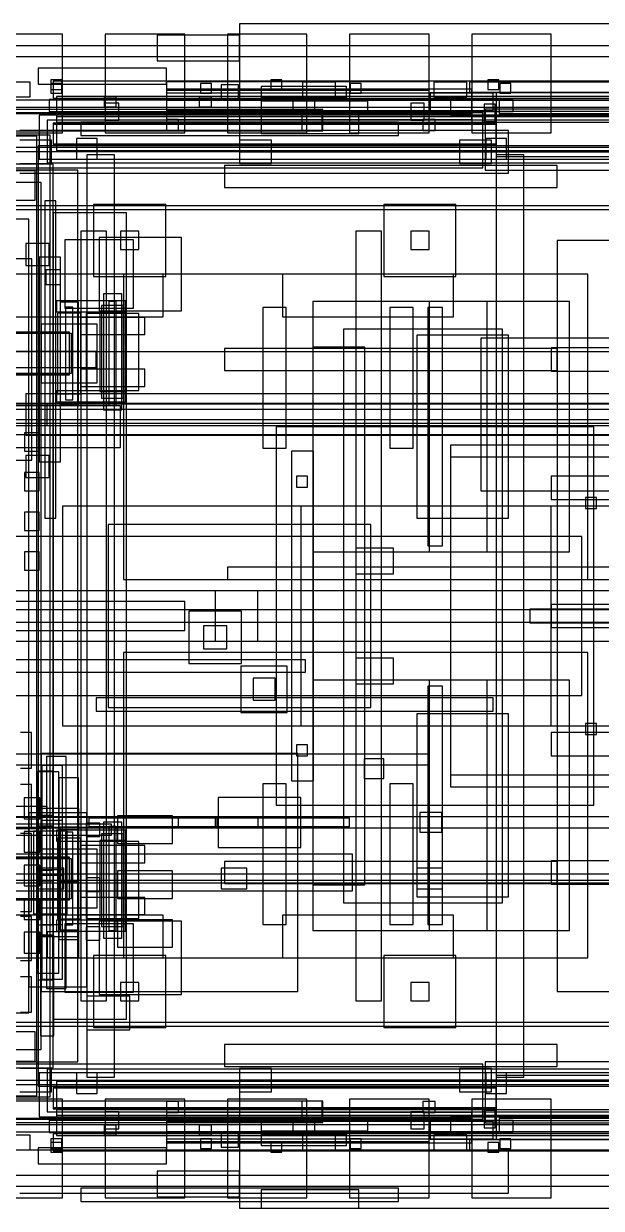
# Model space of a CAD drawing. Header units: millimetres. Extents: x -18 to 5970, y -985 to 4490.
# Drawn here: x 1186 to 2132, y -970 to 970 of the extents above; entities that cross this region are included whole.
import ezdxf

# ---------------------------------------------------------------- set-up
doc = ezdxf.new("R2010")
doc.units = ezdxf.units.MM

msp = doc.modelspace()

# ---------------------------------------------------------------- linework, layer by layer
at = {"layer": 'AS_FITTED_ROUTES'}
for p, q in [((1239, 680), (1221, 680)), ((1221, 680), (1221, 160)), ((1239, 160), (1239, 680)), ((1247, 567), (1223, 567)), ((1223, 567), (1223, 543)), ((1247, 543), (1247, 567)), ((1223, 543), (1247, 543)), ((1305, 433), (655, 433)), ((1305, 407), (1305, 433)), ((655, 407), (1305, 407)), ((3040, 348), (780, 348)), ((780, 312), (3040, 312)), ((2930, 315), (830, 315)), ((830, 297), (2930, 297)), ((1221, 160), (1239, 160)), ((2950, 80), (1520, 80)), ((1520, 80), (1520, 60)), ((1520, 60), (2950, 60)), ((2940, 10), (340, 10)), ((2995, 11), (2015, 11)), ((2015, 11), (2015, -11)), ((340, -10), (2940, -10)), ((2015, -11), (2995, -11)), ((1648, -72), (728, -72)), ((1648, -92), (1648, -72)), ((728, -92), (1648, -92)), ((1850, -226), (1070, -226)), ((1850, -244), (1850, -226)), ((1070, -244), (1850, -244)), ((1440, -330), (520, -330)), ((520, -346), (1440, -346)), ((1330, -341), (770, -341)), ((1330, -359), (1330, -341)), ((1440, -346), (1440, -330)), ((770, -359), (1330, -359)), ((2980, -423), (740, -423)), ((1252, -413), (1210, -413)), ((1210, -413), (1210, -447)), ((1252, -447), (1252, -413)), ((1552, -413), (1510, -413)), ((1510, -413), (1510, -447)), ((1552, -447), (1552, -413)), ((1872, -413), (1830, -413)), ((1830, -413), (1830, -447)), ((1872, -447), (1872, -413)), ((740, -437), (2980, -437)), ((1210, -447), (1252, -447)), ((1510, -447), (1552, -447)), ((1830, -447), (1872, -447))]:
    msp.add_line(p, q, dxfattribs=at)
at = {"layer": 'BODY'}
for p, q in [((2660, 970), (1540, 970)), ((1540, 970), (1540, 760)), ((1250, 953), (1120, 953)), ((1250, 791), (1250, 953)), ((1450, 953), (1320, 953)), ((1320, 953), (1320, 791)), ((1540, 951), (1405, 951)), ((1405, 951), (1405, 909)), ((1450, 791), (1450, 953)), ((1650, 953), (1520, 953)), ((1520, 953), (1520, 791)), ((1540, 909), (1540, 951)), ((1650, 791), (1650, 953)), ((1850, 953), (1720, 953)), ((1720, 953), (1720, 791)), ((1850, 791), (1850, 953)), ((2050, 953), (1920, 953)), ((1920, 953), (1920, 791)), ((2050, 791), (2050, 953)), ((1420, 897), (1210, 897)), ((1210, 897), (1210, 871)), ((1405, 909), (1540, 909)), ((1420, 871), (1420, 897)), ((1210, 871), (1420, 871)), ((1715, 867), (1575, 867)), ((1575, 867), (1575, 849)), ((1715, 849), (1715, 867)), ((3490, 857.5), (1960, 857.5)), ((1960, 857.5), (1960, 752.5)), ((1920, 845), (1140, 845)), ((1988, 846), (1228, 846)), ((1228, 846), (1228, 826)), ((1338, 850), (1318, 850)), ((1318, 850), (1318, 834)), ((1338, 850), (1318, 850)), ((1318, 850), (1318, 834)), ((1338, 834), (1338, 850)), ((1338, 834), (1338, 850)), ((1494, 850), (1474, 850)), ((1474, 850), (1474, 834)), ((1494, 850), (1474, 850)), ((1474, 850), (1474, 834)), ((1494, 834), (1494, 850)), ((1494, 834), (1494, 850)), ((1575, 849), (1715, 849)), ((1750, 843), (1575, 843)), ((1575, 843), (1575, 825)), ((1663, 846), (1627, 846)), ((1627, 846), (1627, 824)), ((1663, 824), (1663, 846)), ((1750, 825), (1750, 843)), ((1920, 823), (1920, 845)), ((1958, 838), (1940, 838)), ((1940, 838), (1940, 810)), ((1958, 810), (1958, 838)), ((3355, 845), (1965, 845)), ((1965, 845), (1965, 823)), ((1988, 826), (1988, 846)), ((1675, 829.5), (1115, 829.5)), ((1675, 829.5), (1115, 829.5)), ((1938, 824), (1128, 824)), ((1140, 823), (1920, 823)), ((1228, 826), (1988, 826)), ((1318, 834), (1338, 834)), ((1318, 834), (1338, 834)), ((1474, 834), (1494, 834)), ((1474, 834), (1494, 834)), ((1575, 825), (1750, 825)), ((1735, 820), (1575, 820)), ((1575, 820), (1575, 790)), ((1627, 824), (1663, 824)), ((1676, 829.5), (1642, 829.5)), ((1642, 829.5), (1642, 794.5)), ((1675, 794.5), (1675, 829.5)), ((1675, 794.5), (1675, 829.5)), ((1676, 794.5), (1676, 829.5)), ((1735, 790), (1735, 820)), ((1938, 734), (1938, 824)), ((3385, 830), (1942, 830)), ((1942, 830), (1942, 730)), ((1965, 823), (3355, 823)), ((1960, 807), (1235, 807)), ((1235, 807), (1235, 773)), ((1960, 806), (1235, 806)), ((1235, 806), (1235, 772)), ((1960, 805), (1235, 805)), ((1235, 805), (1235, 773)), ((1800, 809), (1280, 809)), ((1280, 809), (1280, 787)), ((1800, 787), (1800, 809)), ((1940, 810), (1958, 810)), ((1960, 773), (1960, 807)), ((1960, 772), (1960, 806)), ((1960, 773), (1960, 805)), ((1115, 794.5), (1675, 794.5)), ((1115, 794.5), (1675, 794.5)), ((1120, 791), (1250, 791)), ((1980, 795), (1180, 795)), ((1232, 779), (1180, 779)), ((1232, 741), (1232, 779)), ((1280, 787), (1800, 787)), ((1320, 791), (1450, 791)), ((1520, 791), (1650, 791)), ((1592, 779), (1540, 779)), ((1540, 779), (1540, 741)), ((1575, 790), (1735, 790)), ((1592, 741), (1592, 779)), ((1642, 794.5), (1676, 794.5)), ((1720, 791), (1850, 791)), ((1952, 779), (1900, 779)), ((1900, 779), (1900, 741)), ((1920, 791), (2050, 791)), ((1952, 741), (1952, 779)), ((1980, 725), (1980, 795)), ((3050, 767.5), (1000, 767.5)), ((1235, 773), (1960, 773)), ((1235, 773), (1960, 773)), ((1235, 772), (1960, 772)), ((1540, 760), (2660, 760)), ((1235, 740), (1155, 740)), ((1180, 741), (1232, 741)), ((1235, -740), (1235, 740)), ((1540, 741), (1592, 741)), ((1900, 741), (1952, 741)), ((1960, 752.5), (3490, 752.5)), ((1275, 730), (1085, 730)), ((1128, 734), (1938, 734)), ((1180, 725), (1980, 725)), ((1275, -730), (1275, 730)), ((1942, 730), (3385, 730)), ((1215, 710), (1135, 710)), ((1215, -710), (1215, 710)), ((3440, 665), (890, 665)), ((1000, 672.5), (3050, 672.5)), ((1195, 650), (1160, 650)), ((1195, -650), (1195, 650)), ((1322, 630), (1280, 630)), ((1280, 630), (1280, -630)), ((1322, -630), (1322, 630)), ((1772, 630), (1730, 630)), ((1730, 630), (1730, -630)), ((1772, -630), (1772, 630)), ((3240, 615), (2060, 615)), ((2060, 615), (2060, -615)), ((3280, 439), (2050, 439)), ((2050, 439), (2050, 401)), ((2050, 401), (3280, 401)), ((1225, 348), (575, 348)), ((1225, 312), (1225, 348)), ((575, 312), (1225, 312)), ((3280, 229), (2050, 229)), ((2050, 229), (2050, 191)), ((2350, 180), (1250, 180)), ((1250, 180), (1250, -180)), ((2050, 191), (3280, 191)), ((1450, 24), (930, 24)), ((1450, -24), (1450, 24)), ((3280, 19), (2050, 19)), ((2050, 19), (2050, -19)), ((2050, -19), (3280, -19)), ((930, -24), (1450, -24)), ((1250, -180), (2350, -180)), ((3280, -191), (2050, -191)), ((2050, -191), (2050, -229)), ((2050, -229), (3280, -229)), ((1225, -312), (575, -312)), ((1225, -348), (1225, -312)), ((575, -348), (1225, -348)), ((3280, -401), (2050, -401)), ((2050, -401), (2050, -439)), ((2050, -439), (3280, -439)), ((2060, -615), (3240, -615)), ((1280, -630), (1322, -630)), ((1730, -630), (1772, -630)), ((1160, -650), (1195, -650)), ((890, -665), (3440, -665)), ((3050, -672.5), (1000, -672.5)), ((1135, -710), (1215, -710)), ((1085, -730), (1275, -730)), ((1938, -734), (1128, -734)), ((1938, -824), (1938, -734)), ((3385, -730), (1942, -730)), ((1942, -730), (1942, -830)), ((1155, -740), (1235, -740)), ((1232, -741), (1180, -741)), ((1232, -779), (1232, -741)), ((1592, -741), (1540, -741)), ((1540, -741), (1540, -779)), ((1592, -779), (1592, -741)), ((1952, -741), (1900, -741)), ((1900, -741), (1900, -779)), ((1952, -779), (1952, -741)), ((3490, -752.5), (1960, -752.5)), ((1960, -752.5), (1960, -857.5)), ((1000, -767.5), (3050, -767.5)), ((1960, -772), (1235, -772)), ((1235, -772), (1235, -806)), ((1960, -773), (1235, -773)), ((1235, -773), (1235, -807)), ((1960, -773), (1235, -773)), ((1235, -773), (1235, -805)), ((2660, -760), (1540, -760)), ((1540, -760), (1540, -970)), ((1960, -806), (1960, -772)), ((1960, -807), (1960, -773)), ((1960, -805), (1960, -773)), ((1675, -794.5), (1115, -794.5)), ((1675, -794.5), (1115, -794.5)), ((1250, -791), (1120, -791)), ((1180, -779), (1232, -779)), ((1250, -953), (1250, -791)), ((1450, -791), (1320, -791)), ((1320, -791), (1320, -953)), ((1450, -953), (1450, -791)), ((1650, -791), (1520, -791)), ((1520, -791), (1520, -953)), ((1540, -779), (1592, -779)), ((1676, -794.5), (1642, -794.5)), ((1642, -794.5), (1642, -829.5)), ((1650, -953), (1650, -791)), ((1675, -829.5), (1675, -794.5)), ((1675, -829.5), (1675, -794.5)), ((1676, -829.5), (1676, -794.5)), ((1850, -791), (1720, -791)), ((1720, -791), (1720, -953)), ((1850, -953), (1850, -791)), ((1900, -779), (1952, -779)), ((2050, -791), (1920, -791)), ((1920, -791), (1920, -953)), ((2050, -953), (2050, -791)), ((1235, -805), (1960, -805)), ((1235, -806), (1960, -806)), ((1235, -807), (1960, -807)), ((1958, -810), (1940, -810)), ((1940, -810), (1940, -838)), ((1958, -838), (1958, -810)), ((1115, -829.5), (1675, -829.5)), ((1115, -829.5), (1675, -829.5)), ((1128, -824), (1938, -824)), ((1920, -823), (1140, -823)), ((1988, -826), (1228, -826)), ((1228, -826), (1228, -846)), ((1338, -834), (1318, -834)), ((1318, -834), (1318, -850)), ((1338, -834), (1318, -834)), ((1318, -834), (1318, -850)), ((1338, -850), (1338, -834)), ((1338, -850), (1338, -834)), ((1494, -834), (1474, -834)), ((1474, -834), (1474, -850)), ((1494, -834), (1474, -834)), ((1474, -834), (1474, -850)), ((1494, -850), (1494, -834)), ((1494, -850), (1494, -834)), ((1750, -825), (1575, -825)), ((1575, -825), (1575, -843)), ((1663, -824), (1627, -824)), ((1627, -824), (1627, -846)), ((1642, -829.5), (1676, -829.5)), ((1663, -846), (1663, -824)), ((1750, -843), (1750, -825)), ((1920, -845), (1920, -823)), ((1942, -830), (3385, -830)), ((3355, -823), (1965, -823)), ((1965, -823), (1965, -845)), ((1988, -846), (1988, -826)), ((1140, -845), (1920, -845)), ((1228, -846), (1988, -846)), ((1318, -850), (1338, -850)), ((1318, -850), (1338, -850)), ((1474, -850), (1494, -850)), ((1474, -850), (1494, -850)), ((1575, -843), (1750, -843)), ((1715, -849), (1575, -849)), ((1575, -849), (1575, -867)), ((1627, -846), (1663, -846)), ((1715, -867), (1715, -849)), ((1940, -838), (1958, -838)), ((1965, -845), (3355, -845)), ((1420, -871), (1210, -871)), ((1210, -871), (1210, -897)), ((1420, -897), (1420, -871)), ((1575, -867), (1715, -867)), ((1960, -857.5), (3490, -857.5)), ((1980, -875), (1180, -875)), ((1980, -945), (1980, -875)), ((1210, -897), (1420, -897)), ((1540, -909), (1405, -909)), ((1405, -909), (1405, -951)), ((1540, -951), (1540, -909)), ((1180, -945), (1980, -945)), ((1800, -937), (1280, -937)), ((1280, -937), (1280, -959)), ((1735, -940), (1575, -940)), ((1575, -940), (1575, -970)), ((1735, -970), (1735, -940)), ((1800, -959), (1800, -937)), ((1120, -953), (1250, -953)), ((1280, -959), (1800, -959)), ((1320, -953), (1450, -953)), ((1405, -951), (1540, -951)), ((1520, -953), (1650, -953)), ((1720, -953), (1850, -953)), ((1920, -953), (2050, -953)), ((1540, -970), (2660, -970)), ((1575, -970), (1735, -970))]:
    msp.add_line(p, q, dxfattribs=at)
at = {"layer": 'BRAKE_SYSTEM'}
for p, q in [((1955, -134), (1305, -134)), ((1305, -134), (1305, -156)), ((1955, -156), (1955, -134)), ((1305, -156), (1955, -156)), ((1640, -297), (1505, -297)), ((1505, -297), (1505, -379)), ((1640, -379), (1640, -297)), ((2005, -329), (355, -329)), ((3070, -329), (1570, -329)), ((1570, -329), (1570, -347)), ((1871, -322), (1835, -322)), ((1835, -322), (1835, -354)), ((1871, -354), (1871, -322)), ((2005, -347), (2005, -329)), ((355, -347), (2005, -347)), ((1503, -331), (1293, -331)), ((1293, -331), (1293, -345)), ((1293, -345), (1503, -345)), ((1720, -331), (1500, -331)), ((1500, -331), (1500, -345)), ((1500, -345), (1720, -345)), ((1503, -345), (1503, -331)), ((1570, -347), (3070, -347)), ((1720, -345), (1720, -331)), ((1835, -354), (1871, -354)), ((1505, -379), (1640, -379))]:
    msp.add_line(p, q, dxfattribs=at)
at = {"layer": 'CHASSIS'}
for p, q in [((1419, 674), (1301, 674)), ((1301, 674), (1301, 556)), ((1419, 556), (1419, 674)), ((1894, 674), (1776, 674)), ((1776, 674), (1776, 556)), ((1894, 556), (1894, 674)), ((1375, 630), (1345, 630)), ((1345, 630), (1345, 600)), ((1375, 600), (1375, 630)), ((1850, 630), (1820, 630)), ((1820, 630), (1820, 600)), ((1850, 600), (1850, 630)), ((1366, 616), (1254, 616)), ((1254, 616), (1254, 504)), ((1445, 620), (1310, 620)), ((1310, 620), (1310, 500)), ((1366, 504), (1366, 616)), ((1445, 500), (1445, 620)), ((1345, 600), (1375, 600)), ((1820, 600), (1850, 600)), ((1415, 560), (1135, 560)), ((1301, 556), (1419, 556)), ((1415, 490), (1415, 560)), ((1890, 560), (1610, 560)), ((1610, 560), (1610, 490)), ((1776, 556), (1894, 556)), ((1890, 490), (1890, 560)), ((1350, 508.5), (1314, 508.5)), ((1314, 508.5), (1314, 356.5)), ((1350, 356.5), (1350, 508.5)), ((1616, 505), (1578, 505)), ((1578, 505), (1578, 275)), ((1616, 275), (1616, 505)), ((1824, 505), (1786, 505)), ((1786, 505), (1786, 275)), ((1824, 275), (1824, 505)), ((1135, 490), (1415, 490)), ((1254, 504), (1366, 504)), ((1385, 489), (1280, 489)), ((1280, 489), (1280, 461)), ((1375, 495.5), (1289, 495.5)), ((1289, 495.5), (1289, 369.5)), ((1310, 500), (1445, 500)), ((1353, 497.5), (1311, 497.5)), ((1311, 497.5), (1311, 367.5)), ((1353, 367.5), (1353, 497.5)), ((1375, 369.5), (1375, 495.5)), ((1385, 461), (1385, 489)), ((1610, 490), (1890, 490)), ((1970, 470), (1710, 470)), ((1710, 470), (1710, -470)), ((1970, -470), (1970, 470)), ((1280, 461), (1385, 461)), ((3500, 432.5), (360, 432.5)), ((1745, 440), (1660, 440)), ((1660, 440), (1660, -440)), ((1745, -440), (1745, 440)), ((1385, 404), (1280, 404)), ((1280, 404), (1280, 376)), ((1385, 376), (1385, 404)), ((1280, 376), (1385, 376)), ((1289, 369.5), (1375, 369.5)), ((1311, 367.5), (1353, 367.5)), ((1314, 356.5), (1350, 356.5)), ((360, 347.5), (3500, 347.5)), ((2120, 310), (1600, 310)), ((1600, 310), (1600, -310)), ((2120, -310), (2120, 310)), ((1578, 275), (1616, 275)), ((1786, 275), (1824, 275)), ((1616, -275), (1578, -275)), ((1578, -275), (1578, -505)), ((1616, -505), (1616, -275)), ((1824, -275), (1786, -275)), ((1786, -275), (1786, -505)), ((1824, -505), (1824, -275)), ((1600, -310), (2120, -310)), ((3500, -347.5), (360, -347.5)), ((1353, -367.5), (1311, -367.5)), ((1311, -367.5), (1311, -497.5)), ((1350, -356.5), (1314, -356.5)), ((1314, -356.5), (1314, -508.5)), ((1350, -508.5), (1350, -356.5)), ((1353, -497.5), (1353, -367.5)), ((1385, -376), (1280, -376)), ((1280, -376), (1280, -404)), ((1375, -369.5), (1289, -369.5)), ((1289, -369.5), (1289, -495.5)), ((1375, -495.5), (1375, -369.5)), ((1385, -404), (1385, -376)), ((1280, -404), (1385, -404)), ((360, -432.5), (3500, -432.5)), ((1660, -440), (1745, -440)), ((1385, -461), (1280, -461)), ((1280, -461), (1280, -489)), ((1385, -489), (1385, -461)), ((1710, -470), (1970, -470)), ((1415, -490), (1135, -490)), ((1366, -504), (1254, -504)), ((1254, -504), (1254, -616)), ((1280, -489), (1385, -489)), ((1289, -495.5), (1375, -495.5)), ((1445, -500), (1310, -500)), ((1310, -500), (1310, -620)), ((1311, -497.5), (1353, -497.5)), ((1366, -616), (1366, -504)), ((1415, -560), (1415, -490)), ((1445, -620), (1445, -500)), ((1890, -490), (1610, -490)), ((1610, -490), (1610, -560)), ((1890, -560), (1890, -490)), ((1314, -508.5), (1350, -508.5)), ((1578, -505), (1616, -505)), ((1786, -505), (1824, -505)), ((1135, -560), (1415, -560)), ((1419, -556), (1301, -556)), ((1301, -556), (1301, -674)), ((1419, -674), (1419, -556)), ((1610, -560), (1890, -560)), ((1894, -556), (1776, -556)), ((1776, -556), (1776, -674)), ((1894, -674), (1894, -556)), ((1375, -600), (1345, -600)), ((1345, -600), (1345, -630)), ((1375, -630), (1375, -600)), ((1850, -600), (1820, -600)), ((1820, -600), (1820, -630)), ((1850, -630), (1850, -600)), ((1254, -616), (1366, -616)), ((1310, -620), (1445, -620)), ((1345, -630), (1375, -630)), ((1820, -630), (1850, -630)), ((1301, -674), (1419, -674)), ((1776, -674), (1894, -674))]:
    msp.add_line(p, q, dxfattribs=at)
at = {"layer": 'DATUM'}
for p, q in [((3020, 934), (735, 934)), ((735, 916), (3020, 916)), ((1267, 506), (1255, 506)), ((1255, 506), (1255, 354)), ((1267, 354), (1267, 506)), ((1338, 515), (1326, 515)), ((1326, 515), (1326, 345)), ((1338, 345), (1338, 515)), ((1255, 354), (1267, 354)), ((1326, 345), (1338, 345)), ((1338, -345), (1326, -345)), ((1326, -345), (1326, -515)), ((1338, -515), (1338, -345)), ((1267, -354), (1255, -354)), ((1255, -354), (1255, -506)), ((1267, -506), (1267, -354)), ((1255, -506), (1267, -506)), ((1326, -515), (1338, -515)), ((3020, -916), (735, -916)), ((735, -934), (3020, -934))]:
    msp.add_line(p, q, dxfattribs=at)
at = {"layer": 'EXHAUST'}
for p, q in [((2585, 455), (1935, 455)), ((1935, 455), (1935, 205)), ((2210, 364), (1190, 364)), ((1190, 364), (1190, 296)), ((1345, 344), (395, 344)), ((1345, 276), (1345, 344)), ((1190, 296), (2210, 296)), ((395, 276), (1345, 276)), ((1935, 205), (2585, 205))]:
    msp.add_line(p, q, dxfattribs=at)
at = {"layer": 'FUEL_SYSTEM'}
for p, q in [((2915, 338), (845, 338)), ((845, 322), (2915, 322))]:
    msp.add_line(p, q, dxfattribs=at)
at = {"layer": 'HARD_TOP'}
for p, q in [((1197, 874), (1143, 874)), ((1197, 874), (1143, 874)), ((1197, 850), (1197, 874)), ((1197, 850), (1197, 874)), ((1249, 878), (1231, 878)), ((1231, 878), (1231, 862)), ((1249, 878), (1231, 878)), ((1231, 878), (1231, 862)), ((3510, 876), (1235, 876)), ((1235, 876), (1235, 848)), ((1249, 862), (1249, 878)), ((1249, 862), (1249, 878)), ((1850, 875), (1420, 875)), ((1420, 875), (1420, 861)), ((1609, 878), (1591, 878)), ((1591, 878), (1591, 862)), ((1609, 878), (1591, 878)), ((1591, 878), (1591, 862)), ((1609, 862), (1609, 878)), ((1609, 862), (1609, 878)), ((1697, 874), (1643, 874)), ((1643, 874), (1643, 850)), ((1697, 874), (1643, 874)), ((1643, 874), (1643, 850)), ((1697, 850), (1697, 874)), ((1697, 850), (1697, 874)), ((1850, 861), (1850, 875)), ((1912, 874), (1858, 874)), ((1858, 874), (1858, 850)), ((1912, 874), (1858, 874)), ((1858, 874), (1858, 850)), ((1912, 850), (1912, 874)), ((1912, 850), (1912, 874)), ((2464, 874), (1916, 874)), ((1916, 874), (1916, 858)), ((1964, 878), (1946, 878)), ((1946, 878), (1946, 862)), ((1964, 878), (1946, 878)), ((1946, 878), (1946, 862)), ((1964, 862), (1964, 878)), ((1964, 862), (1964, 878)), ((1249, 872), (1231, 872)), ((1231, 872), (1231, 856)), ((1231, 862), (1249, 862)), ((1231, 862), (1249, 862)), ((1231, 856), (1249, 856)), ((1249, 856), (1249, 872)), ((1920, 863), (1420, 863)), ((1420, 863), (1420, 845)), ((1920, 863), (1420, 863)), ((1420, 863), (1420, 845)), ((1420, 861), (1850, 861)), ((1955, 856), (1420, 856)), ((1420, 856), (1420, 828)), ((1494, 872), (1476, 872)), ((1476, 872), (1476, 856)), ((1476, 856), (1494, 856)), ((1494, 856), (1494, 872)), ((1538, 870), (1510, 870)), ((1510, 870), (1510, 846)), ((1538, 846), (1538, 870)), ((1591, 862), (1609, 862)), ((1591, 862), (1609, 862)), ((1739, 872), (1721, 872)), ((1721, 872), (1721, 856)), ((1721, 856), (1739, 856)), ((1739, 856), (1739, 872)), ((2528, 857), (1852, 857)), ((1852, 857), (1852, 827)), ((1916, 858), (2464, 858)), ((1920, 845), (1920, 863)), ((1920, 845), (1920, 863)), ((1946, 862), (1964, 862)), ((1946, 862), (1964, 862)), ((1955, 828), (1955, 856)), ((1984, 872), (1966, 872)), ((1966, 872), (1966, 856)), ((1966, 856), (1984, 856)), ((1984, 856), (1984, 872)), ((1143, 850), (1197, 850)), ((1143, 850), (1197, 850)), ((1235, 848), (3510, 848)), ((3440, 851), (1240, 851)), ((1240, 851), (1240, 809)), ((1342, 840), (1320, 840)), ((1320, 840), (1320, 812)), ((1342, 812), (1342, 840)), ((1420, 845), (1920, 845)), ((1420, 845), (1920, 845)), ((1510, 846), (1538, 846)), ((1643, 850), (1697, 850)), ((1643, 850), (1697, 850)), ((1842, 840), (1820, 840)), ((1820, 840), (1820, 812)), ((1842, 812), (1842, 840)), ((1858, 850), (1912, 850)), ((1858, 850), (1912, 850)), ((2495, 844), (1885, 844)), ((1885, 844), (1885, 820)), ((3425, 820), (1212, 820)), ((1212, 820), (1212, 748)), ((3440, 817.5), (1240, 817.5)), ((1240, 817.5), (1240, 762.5)), ((1920, 833), (1420, 833)), ((1420, 833), (1420, 813)), ((1420, 828), (1955, 828)), ((1852, 827), (2528, 827)), ((1885, 820), (2495, 820)), ((1920, 813), (1920, 833)), ((3415, 812), (1225, 812)), ((1225, 812), (1225, 742)), ((1240, 809), (3440, 809)), ((1320, 812), (1342, 812)), ((1420, 813), (1920, 813)), ((1440, 813), (1420, 813)), ((1420, 813), (1420, 795)), ((1440, 795), (1440, 813)), ((1820, 812), (1842, 812)), ((1860, 813), (1840, 813)), ((1840, 813), (1840, 795)), ((1860, 795), (1860, 813)), ((1208, 786), (1092, 786)), ((1230, 787.5), (1160, 787.5)), ((1208, -786), (1208, 786)), ((1230, -787.5), (1230, 787.5)), ((1307, 782), (1273, 782)), ((1273, 782), (1273, 748)), ((1307, 748), (1307, 782)), ((1420, 795), (1440, 795)), ((1840, 795), (1860, 795)), ((1977, 782), (1943, 782)), ((1943, 782), (1943, 748)), ((1977, 748), (1977, 782)), ((3440, 760), (1125, 760)), ((3500, 770), (1210, 770)), ((1210, 770), (1210, -770)), ((1240, 762.5), (3440, 762.5)), ((1212, 748), (3425, 748)), ((1225, 742), (3415, 742)), ((1273, 748), (1307, 748)), ((1335, 755), (1290, 755)), ((1290, 755), (1290, -755)), ((1335, -755), (1335, 755)), ((1943, 748), (1977, 748)), ((2005, 755), (1960, 755)), ((1960, 755), (1960, -755)), ((2005, -755), (2005, 755)), ((2445, 280), (1885, 280)), ((1885, 280), (1885, -280)), ((1661, 270), (1625, 270)), ((1625, 270), (1625, -270)), ((1661, -270), (1661, 270)), ((2405, 260), (1885, 260)), ((1885, 260), (1885, -260)), ((1651, 229), (1633, 229)), ((1633, 229), (1633, 211)), ((1651, 211), (1651, 229)), ((1633, 211), (1651, 211)), ((2124, 194), (2106, 194)), ((2106, 194), (2106, 176)), ((2124, 176), (2124, 194)), ((2106, 176), (2124, 176)), ((2124, -176), (2106, -176)), ((2106, -176), (2106, -194)), ((2106, -194), (2124, -194)), ((2124, -194), (2124, -176)), ((1651, -211), (1633, -211)), ((1633, -211), (1633, -229)), ((1651, -229), (1651, -211)), ((1633, -229), (1651, -229)), ((1625, -270), (1661, -270)), ((1885, -260), (2405, -260)), ((1885, -280), (2445, -280)), ((3425, -748), (1212, -748)), ((1212, -748), (1212, -820)), ((3415, -742), (1225, -742)), ((1225, -742), (1225, -812)), ((1307, -748), (1273, -748)), ((1273, -748), (1273, -782)), ((1290, -755), (1335, -755)), ((1307, -782), (1307, -748)), ((1977, -748), (1943, -748)), ((1943, -748), (1943, -782)), ((1960, -755), (2005, -755)), ((1977, -782), (1977, -748)), ((1125, -760), (3440, -760)), ((1210, -770), (3500, -770)), ((3440, -762.5), (1240, -762.5)), ((1240, -762.5), (1240, -817.5)), ((1092, -786), (1208, -786)), ((1160, -787.5), (1230, -787.5)), ((1273, -782), (1307, -782)), ((1440, -795), (1420, -795)), ((1420, -795), (1420, -813)), ((1440, -813), (1440, -795)), ((1860, -795), (1840, -795)), ((1840, -795), (1840, -813)), ((1860, -813), (1860, -795)), ((1943, -782), (1977, -782)), ((1225, -812), (3415, -812)), ((3440, -809), (1240, -809)), ((1240, -809), (1240, -851)), ((1342, -812), (1320, -812)), ((1320, -812), (1320, -840)), ((1342, -840), (1342, -812)), ((1920, -813), (1420, -813)), ((1420, -813), (1420, -833)), ((1420, -813), (1440, -813)), ((1842, -812), (1820, -812)), ((1820, -812), (1820, -840)), ((1840, -813), (1860, -813)), ((1842, -840), (1842, -812)), ((1920, -833), (1920, -813)), ((1212, -820), (3425, -820)), ((1240, -817.5), (3440, -817.5)), ((1955, -828), (1420, -828)), ((1420, -828), (1420, -856)), ((1420, -833), (1920, -833)), ((2528, -827), (1852, -827)), ((1852, -827), (1852, -857)), ((2495, -820), (1885, -820)), ((1885, -820), (1885, -844)), ((1955, -856), (1955, -828)), ((1197, -850), (1143, -850)), ((1197, -850), (1143, -850)), ((1197, -874), (1197, -850)), ((1197, -874), (1197, -850)), ((3510, -848), (1235, -848)), ((1235, -848), (1235, -876)), ((1240, -851), (3440, -851)), ((1320, -840), (1342, -840)), ((1920, -845), (1420, -845)), ((1420, -845), (1420, -863)), ((1920, -845), (1420, -845)), ((1420, -845), (1420, -863)), ((1538, -846), (1510, -846)), ((1510, -846), (1510, -870)), ((1538, -870), (1538, -846)), ((1697, -850), (1643, -850)), ((1643, -850), (1643, -874)), ((1697, -850), (1643, -850)), ((1643, -850), (1643, -874)), ((1697, -874), (1697, -850)), ((1697, -874), (1697, -850)), ((1820, -840), (1842, -840)), ((1912, -850), (1858, -850)), ((1858, -850), (1858, -874)), ((1912, -850), (1858, -850)), ((1858, -850), (1858, -874)), ((1885, -844), (2495, -844)), ((1912, -874), (1912, -850)), ((1912, -874), (1912, -850)), ((1920, -863), (1920, -845)), ((1920, -863), (1920, -845)), ((1249, -856), (1231, -856)), ((1231, -856), (1231, -872)), ((1249, -862), (1231, -862)), ((1231, -862), (1231, -878)), ((1249, -862), (1231, -862)), ((1231, -862), (1231, -878)), ((1231, -872), (1249, -872)), ((1249, -872), (1249, -856)), ((1249, -878), (1249, -862)), ((1249, -878), (1249, -862)), ((1420, -856), (1955, -856)), ((1850, -861), (1420, -861)), ((1420, -861), (1420, -875)), ((1420, -863), (1920, -863)), ((1420, -863), (1920, -863)), ((1494, -856), (1476, -856)), ((1476, -856), (1476, -872)), ((1476, -872), (1494, -872)), ((1494, -872), (1494, -856)), ((1510, -870), (1538, -870)), ((1609, -862), (1591, -862)), ((1591, -862), (1591, -878)), ((1609, -862), (1591, -862)), ((1591, -862), (1591, -878)), ((1609, -878), (1609, -862)), ((1609, -878), (1609, -862)), ((1739, -856), (1721, -856)), ((1721, -856), (1721, -872)), ((1721, -872), (1739, -872)), ((1739, -872), (1739, -856)), ((1850, -875), (1850, -861)), ((1852, -857), (2528, -857)), ((2464, -858), (1916, -858)), ((1916, -858), (1916, -874)), ((1964, -862), (1946, -862)), ((1946, -862), (1946, -878)), ((1964, -862), (1946, -862)), ((1946, -862), (1946, -878)), ((1964, -878), (1964, -862)), ((1964, -878), (1964, -862)), ((1984, -856), (1966, -856)), ((1966, -856), (1966, -872)), ((1966, -872), (1984, -872)), ((1984, -872), (1984, -856)), ((1143, -874), (1197, -874)), ((1143, -874), (1197, -874)), ((1231, -878), (1249, -878)), ((1231, -878), (1249, -878)), ((1235, -876), (3510, -876)), ((1420, -875), (1850, -875)), ((1591, -878), (1609, -878)), ((1591, -878), (1609, -878)), ((1643, -874), (1697, -874)), ((1643, -874), (1697, -874)), ((1858, -874), (1912, -874)), ((1858, -874), (1912, -874)), ((1916, -874), (2464, -874)), ((1946, -878), (1964, -878)), ((1946, -878), (1964, -878))]:
    msp.add_line(p, q, dxfattribs=at)
at = {"layer": 'INTERIOR'}
for p, q in [((2060, 738), (1515, 738)), ((1515, 738), (1515, 702)), ((2060, 702), (2060, 738)), ((1515, 702), (2060, 702)), ((1355, 660), (1235, 660)), ((1235, 660), (1235, -660)), ((1355, -660), (1355, 660)), ((1228, 610), (1190, 610)), ((1190, 610), (1190, 574)), ((1228, 574), (1228, 610)), ((1200, 585), (1168, 585)), ((1200, 255), (1200, 585)), ((1247, 587.5), (1212, 587.5)), ((1212, 587.5), (1212, 252.5)), ((1247, 252.5), (1247, 587.5)), ((1190, 574), (1228, 574)), ((2110, 560), (1350, 560)), ((1350, 560), (1350, 60)), ((2110, 60), (2110, 560)), ((2080, 515), (1660, 515)), ((1660, 515), (1660, 105)), ((1872, 505), (1848, 505)), ((1848, 505), (1848, 115)), ((1945, 515), (1850, 515)), ((1850, 515), (1850, 105)), ((1872, 115), (1872, 505)), ((1945, 105), (1945, 515)), ((2080, 105), (2080, 515)), ((1980, 460), (1830, 460)), ((1830, 460), (1830, 160)), ((1980, 160), (1980, 460)), ((2060, 438), (1515, 438)), ((1515, 438), (1515, 402)), ((2060, 402), (2060, 438)), ((1515, 402), (2060, 402)), ((1212, 300), (1188, 300)), ((1188, 300), (1188, 270)), ((1212, 270), (1212, 300)), ((1168, 255), (1200, 255)), ((1188, 270), (1212, 270)), ((1228, 263), (1190, 263)), ((1190, 263), (1190, 227)), ((1212, 252.5), (1247, 252.5)), ((1228, 227), (1228, 263)), ((1212, 235), (1188, 235)), ((1188, 235), (1188, 205)), ((1212, 205), (1212, 235)), ((1190, 227), (1228, 227)), ((1188, 205), (1212, 205)), ((1212, 170), (1188, 170)), ((1188, 170), (1188, 140)), ((1212, 140), (1212, 170)), ((1830, 160), (1980, 160)), ((1188, 140), (1212, 140)), ((1212, 105), (1188, 105)), ((1188, 105), (1188, 75)), ((1212, 75), (1212, 105)), ((1660, 105), (2080, 105)), ((1792, 111), (1730, 111)), ((1730, 111), (1730, 69)), ((1792, 69), (1792, 111)), ((1848, 115), (1872, 115)), ((1850, 105), (1945, 105)), ((1188, 75), (1212, 75)), ((1350, 60), (2110, 60)), ((1730, 69), (1792, 69)), ((1543, 8), (1457, 8)), ((1457, 8), (1457, -78)), ((1543, -78), (1543, 8)), ((1519, -16), (1481, -16)), ((1481, -16), (1481, -54)), ((1519, -54), (1519, -16)), ((1481, -54), (1519, -54)), ((2110, -60), (1350, -60)), ((1350, -60), (1350, -560)), ((1792, -69), (1730, -69)), ((1730, -69), (1730, -111)), ((1792, -111), (1792, -69)), ((2110, -560), (2110, -60)), ((1457, -78), (1543, -78)), ((1618, -82), (1542, -82)), ((1542, -82), (1542, -158)), ((1618, -158), (1618, -82)), ((1598, -102), (1562, -102)), ((1562, -102), (1562, -138)), ((1598, -138), (1598, -102)), ((2080, -105), (1660, -105)), ((1660, -105), (1660, -515)), ((1730, -111), (1792, -111)), ((1872, -115), (1848, -115)), ((1848, -115), (1848, -505)), ((1945, -105), (1850, -105)), ((1850, -105), (1850, -515)), ((1872, -505), (1872, -115)), ((1945, -515), (1945, -105)), ((2080, -515), (2080, -105)), ((1562, -138), (1598, -138)), ((1542, -158), (1618, -158)), ((1980, -160), (1830, -160)), ((1830, -160), (1830, -460)), ((1980, -460), (1980, -160)), ((1199, -191), (1181, -191)), ((1199, -249), (1199, -191)), ((1256, -230), (1224, -230)), ((1224, -230), (1224, -610)), ((1256, -610), (1256, -230)), ((1181, -249), (1199, -249)), ((1250, -245), (1216, -245)), ((1216, -245), (1216, -415)), ((1250, -415), (1250, -245)), ((1776, -234), (1744, -234)), ((1744, -234), (1744, -266)), ((1776, -266), (1776, -234)), ((1244, -255), (1208, -255)), ((1208, -255), (1208, -585)), ((1234, -254), (1210, -254)), ((1210, -254), (1210, -326)), ((1234, -326), (1234, -254)), ((1244, -585), (1244, -255)), ((1276, -265), (1244, -265)), ((1244, -265), (1244, -435)), ((1276, -435), (1276, -265)), ((1744, -266), (1776, -266)), ((1199, -276), (1181, -276)), ((1199, -348), (1199, -276)), ((1213, -298), (1187, -298)), ((1187, -298), (1187, -332)), ((1213, -332), (1213, -298)), ((1290, -322.5), (1195, -322.5)), ((1195, -322.5), (1195, -607.5)), ((1210, -326), (1234, -326)), ((1277, -315), (1215, -315)), ((1215, -315), (1215, -525)), ((1277, -525), (1277, -315)), ((1290, -607.5), (1290, -322.5)), ((1430, -327.5), (1340, -327.5)), ((1340, -327.5), (1340, -372.5)), ((1430, -372.5), (1430, -327.5)), ((1181, -348), (1199, -348)), ((1187, -332), (1213, -332)), ((1234, -344), (1210, -344)), ((1210, -344), (1210, -416)), ((1250, -335), (1216, -335)), ((1216, -335), (1216, -505)), ((1234, -416), (1234, -344)), ((1250, -505), (1250, -335)), ((1311, -339), (1289, -339)), ((1289, -339), (1289, -361)), ((1311, -361), (1311, -339)), ((1199, -356), (1181, -356)), ((1213, -353), (1187, -353)), ((1187, -353), (1187, -387)), ((1199, -484), (1199, -356)), ((1257.5, -352.5), (1202.5, -352.5)), ((1202.5, -352.5), (1202.5, -487.5)), ((1213, -387), (1213, -353)), ((1276, -350), (1244, -350)), ((1244, -350), (1244, -530)), ((1257.5, -487.5), (1257.5, -352.5)), ((1276, -530), (1276, -350)), ((1289, -361), (1311, -361)), ((1187, -387), (1213, -387)), ((1340, -372.5), (1430, -372.5)), ((1725, -390), (1135, -390)), ((2060, -402), (1515, -402)), ((1515, -402), (1515, -438)), ((1725, -450), (1725, -390)), ((2060, -438), (2060, -402)), ((1213, -408), (1187, -408)), ((1187, -408), (1187, -442)), ((1210, -416), (1234, -416)), ((1213, -442), (1213, -408)), ((1216, -415), (1250, -415)), ((1250, -425), (1216, -425)), ((1216, -425), (1216, -595)), ((1250, -595), (1250, -425)), ((1430, -417.5), (1340, -417.5)), ((1340, -417.5), (1340, -462.5)), ((1430, -462.5), (1430, -417.5)), ((1187, -442), (1213, -442)), ((1234, -434), (1210, -434)), ((1210, -434), (1210, -506)), ((1234, -506), (1234, -434)), ((1244, -435), (1276, -435)), ((1311, -429), (1289, -429)), ((1289, -429), (1289, -451)), ((1311, -451), (1311, -429)), ((1515, -438), (2060, -438)), ((1135, -450), (1725, -450)), ((1213, -463), (1187, -463)), ((1187, -463), (1187, -497)), ((1213, -497), (1213, -463)), ((1289, -451), (1311, -451)), ((1340, -462.5), (1430, -462.5)), ((1830, -460), (1980, -460)), ((1181, -484), (1199, -484)), ((1199, -492), (1181, -492)), ((1187, -497), (1213, -497)), ((1199, -564), (1199, -492)), ((1202.5, -487.5), (1257.5, -487.5)), ((1430, -497.5), (1340, -497.5)), ((1340, -497.5), (1340, -542.5)), ((1430, -542.5), (1430, -497.5)), ((1213, -518), (1187, -518)), ((1187, -518), (1187, -552)), ((1210, -506), (1234, -506)), ((1213, -552), (1213, -518)), ((1236, -522.5), (1214, -522.5)), ((1214, -522.5), (1214, -687.5)), ((1216, -505), (1250, -505)), ((1277, -517), (1225, -517)), ((1225, -517), (1225, -559)), ((1236, -687.5), (1236, -522.5)), ((1277, -559), (1277, -517)), ((1311, -509), (1289, -509)), ((1289, -509), (1289, -531)), ((1311, -531), (1311, -509)), ((1660, -515), (2080, -515)), ((1848, -505), (1872, -505)), ((1850, -515), (1945, -515)), ((1234, -524), (1210, -524)), ((1210, -524), (1210, -596)), ((1215, -525), (1277, -525)), ((1234, -596), (1234, -524)), ((1244, -530), (1276, -530)), ((1289, -531), (1311, -531)), ((1340, -542.5), (1430, -542.5)), ((1187, -552), (1213, -552)), ((1225, -559), (1277, -559)), ((1350, -560), (2110, -560)), ((1181, -564), (1199, -564)), ((1199, -591), (1181, -591)), ((1199, -649), (1199, -591)), ((1208, -585), (1244, -585)), ((1210, -596), (1234, -596)), ((1216, -595), (1250, -595)), ((1195, -607.5), (1290, -607.5)), ((1224, -610), (1256, -610)), ((1360, -622.5), (1290, -622.5)), ((1290, -622.5), (1290, -677.5)), ((1360, -677.5), (1360, -622.5)), ((1181, -649), (1199, -649)), ((1235, -660), (1355, -660)), ((1290, -677.5), (1360, -677.5)), ((1214, -687.5), (1236, -687.5)), ((2060, -702), (1515, -702)), ((1515, -702), (1515, -738)), ((2060, -738), (2060, -702)), ((1515, -738), (2060, -738))]:
    msp.add_line(p, q, dxfattribs=at)
at = {"layer": 'MECHANICAL_CLEARANCE'}
for p, q in [((2100, 130), (1120, 130)), ((2100, -130), (2100, 130)), ((1120, -130), (2100, -130)), ((1635, -225), (1215, -225)), ((1215, -225), (1215, -615)), ((1635, -615), (1635, -225)), ((1215, -615), (1635, -615))]:
    msp.add_line(p, q, dxfattribs=at)
at = {"layer": 'OVERALL'}
for p, q in [((3840, 832.5), (0, 832.5)), ((0, -832.5), (3840, -832.5))]:
    msp.add_line(p, q, dxfattribs=at)
at = {"layer": 'RUNNING_GEAR'}
for p, q in [((1205, 729), (1110, 729)), ((1205, 681), (1205, 729)), ((1110, 681), (1205, 681)), ((1347, 527.5), (1317, 527.5)), ((1317, 527.5), (1317, 337.5)), ((1347, 337.5), (1347, 527.5)), ((1352.926, 516), (1240.074, 516)), ((1240.074, 516), (1240.074, 498)), ((1276, 514), (1246, 514)), ((1246, 514), (1246, 346)), ((1276, 346), (1276, 514)), ((1352.926, 498), (1352.926, 516)), ((1240.074, 498), (1352.926, 498)), ((1280, 496), (1242, 496)), ((1242, 496), (1242, 364)), ((1280, 364), (1280, 496)), ((1307, 478), (1215, 478)), ((1215, 478), (1215, 382)), ((1307, 382), (1307, 478)), ((1265, 462.5), (215, 462.5)), ((1261.736, 463), (1081.264, 463)), ((1261.222, 465), (1134.778, 465)), ((1261.222, 395), (1261.222, 465)), ((1261.736, 397), (1261.736, 463)), ((1265, 397.5), (1265, 462.5)), ((215, 397.5), (1265, 397.5)), ((1081.264, 397), (1261.736, 397)), ((1134.778, 395), (1261.222, 395)), ((1215, 382), (1307, 382)), ((1352.926, 369), (1240.074, 369)), ((1240.074, 369), (1240.074, 351)), ((1352.926, 351), (1352.926, 369)), ((1240.074, 351), (1352.926, 351)), ((1242, 364), (1280, 364)), ((1246, 346), (1276, 346)), ((1317, 337.5), (1347, 337.5)), ((2050, 180), (1640, 180)), ((1640, 180), (1640, -180)), ((2050, -180), (2050, 180)), ((1755, 150), (1325, 150)), ((1325, 150), (1325, -150)), ((1755, -150), (1755, 150)), ((1570, 41), (670, 41)), ((2860, 41), (1500, 41)), ((1500, 41), (1500, -41)), ((1570, -41), (1570, 41)), ((670, -41), (1570, -41)), ((1500, -41), (2860, -41)), ((1325, -150), (1755, -150)), ((1640, -180), (2050, -180)), ((1276, -346), (1246, -346)), ((1246, -346), (1246, -514)), ((1276, -514), (1276, -346)), ((1347, -337.5), (1317, -337.5)), ((1317, -337.5), (1317, -527.5)), ((1347, -527.5), (1347, -337.5)), ((1352.926, -351), (1240.074, -351)), ((1240.074, -351), (1240.074, -369)), ((1280, -364), (1242, -364)), ((1242, -364), (1242, -496)), ((1280, -496), (1280, -364)), ((1352.926, -369), (1352.926, -351)), ((1307, -382), (1215, -382)), ((1215, -382), (1215, -478)), ((1240.074, -369), (1352.926, -369)), ((1307, -478), (1307, -382)), ((1265, -397.5), (215, -397.5)), ((1261.736, -397), (1081.264, -397)), ((1261.222, -395), (1134.778, -395)), ((1261.222, -465), (1261.222, -395)), ((1261.736, -463), (1261.736, -397)), ((1265, -462.5), (1265, -397.5)), ((215, -462.5), (1265, -462.5)), ((1081.264, -463), (1261.736, -463)), ((1134.778, -465), (1261.222, -465)), ((1215, -478), (1307, -478)), ((1352.926, -498), (1240.074, -498)), ((1240.074, -498), (1240.074, -516)), ((1242, -496), (1280, -496)), ((1352.926, -516), (1352.926, -498)), ((1240.074, -516), (1352.926, -516)), ((1246, -514), (1276, -514)), ((1317, -527.5), (1347, -527.5)), ((1205, -681), (1110, -681)), ((1205, -729), (1205, -681)), ((1110, -729), (1205, -729))]:
    msp.add_line(p, q, dxfattribs=at)

doc.saveas('drawing.dxf')
